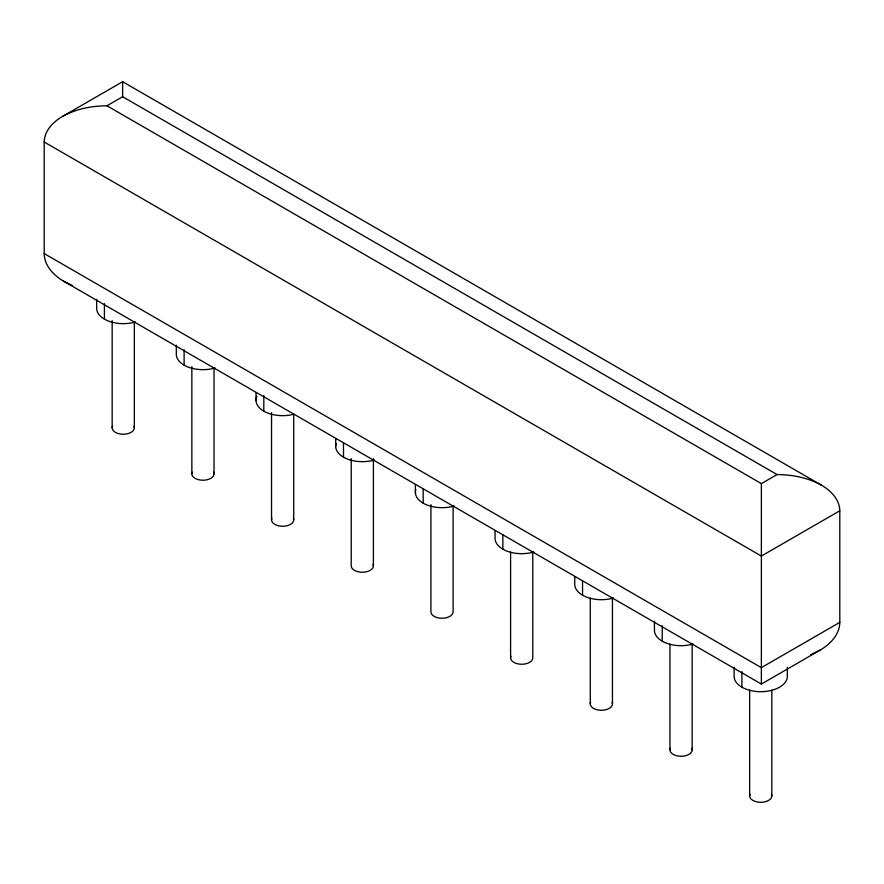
<?xml version="1.0" encoding="UTF-8"?>
<svg xmlns="http://www.w3.org/2000/svg" width="884" height="884" viewBox="0 0 884 884"><rect width="100%" height="100%" fill="white"/><g stroke="black" fill="none" stroke-linecap="round" stroke-linejoin="round"><path stroke-width="1.33" d="M839.8 622.358C839.667 634.48 830.341 644.082 820.507 649.906L761.367 684.05L63.493 281.134C53.659 275.311 44.333 265.708 44.2 253.586L44.2 142.004C44.399 130.611 53.283 121.76 62.576 116.39L122.633 81.715L821.424 485.161C830.717 490.532 839.601 499.383 839.8 510.775L839.8 622.358L761.367 667.641L44.2 253.586M62.576 116.39C76.057 108.865 91.627 105.914 106.942 105.782L122.633 96.721L777.058 474.553C792.373 474.686 807.943 477.636 821.424 485.161M106.942 105.782L761.367 483.614L777.058 474.553M839.8 510.775L761.367 556.058L44.2 142.004M820.507 649.906L810.484 654.845M72.477 285.598L63.493 281.134M787.357 667.276L787.357 676.326A26.619 15.371 0 0 1 760.737 691.697A26.619 15.371 0 0 1 734.118 676.326L734.118 667.276M771.831 690.072L771.831 795.876M761.367 483.614L761.367 684.05M749.654 690.072L749.654 795.876M741.919 671.674L741.919 687.199M692.15 644.071L692.15 749.875M669.961 644.071L669.961 749.875M662.238 625.662L662.238 641.187M654.436 621.264L654.436 630.325A26.619 15.371 0 0 0 693.144 644.016M612.457 598.059L612.457 703.863M590.28 598.059L590.28 703.863M582.545 580.954L582.545 595.186M574.755 576.556L574.755 584.324A26.619 15.371 0 0 0 613.463 598.015M532.776 552.058L532.776 657.862A11.094 6.409 0 0 1 520.234 664.204A11.094 6.409 0 0 1 510.974 656.204M510.598 552.058L510.598 657.862M502.863 534.953L502.863 549.185M495.062 530.555L495.062 538.312A26.619 15.371 0 0 0 533.781 552.003M453.094 506.046L453.094 611.85A11.094 6.409 0 0 1 442 618.259A11.094 6.409 0 0 1 430.906 611.85L430.906 504.676M423.182 488.94L423.182 503.173M415.381 484.543L415.381 492.311M373.402 458.663L373.402 565.848M351.224 458.663L351.224 565.848A11.094 6.409 0 0 0 363.766 572.191A11.094 6.409 0 0 0 373.026 564.191M343.489 442.939L343.489 457.172M335.699 438.541L335.699 446.298M293.72 414.032L293.72 519.836M271.543 412.662L271.543 519.836M263.808 395.634L263.808 411.159M256.006 392.529L256.006 400.297M214.038 368.031L214.038 473.835M191.85 366.661L191.85 473.835M184.115 349.633L184.115 365.158M176.325 345.235L176.325 354.285A26.619 15.371 0 0 0 215.033 367.976M134.346 322.019L134.346 427.823M122.633 81.715L122.633 96.721M112.169 320.649L112.169 427.823M104.434 303.621L104.434 319.146M96.643 299.223L96.643 308.284A26.619 15.371 0 0 0 135.351 321.975M771.456 794.219A11.094 6.409 0 0 1 760.737 802.285A11.094 6.409 0 0 1 750.03 794.219M293.344 518.179A11.094 6.409 0 0 1 282.626 526.245A11.094 6.409 0 0 1 271.918 518.179M213.663 472.178A11.094 6.409 0 0 1 202.944 480.233A11.094 6.409 0 0 1 192.226 472.178M133.97 426.165A11.094 6.409 0 0 1 123.263 434.232A11.094 6.409 0 0 1 112.544 426.165M293.455 414.331A26.619 15.371 0 0 1 265.344 411.977A26.619 15.371 0 0 1 256.913 396.319M691.774 748.218A11.094 6.409 0 0 1 681.056 756.273A11.094 6.409 0 0 1 670.337 748.218M612.082 702.205A11.094 6.409 0 0 1 601.374 710.272A11.094 6.409 0 0 1 590.656 702.205M374.407 459.989A26.619 15.371 0 0 1 346.484 458.652A26.619 15.371 0 0 1 336.097 443.624M454.089 506.002A26.619 15.371 0 0 1 426.165 504.665A26.619 15.371 0 0 1 415.789 489.637"/></g></svg>
